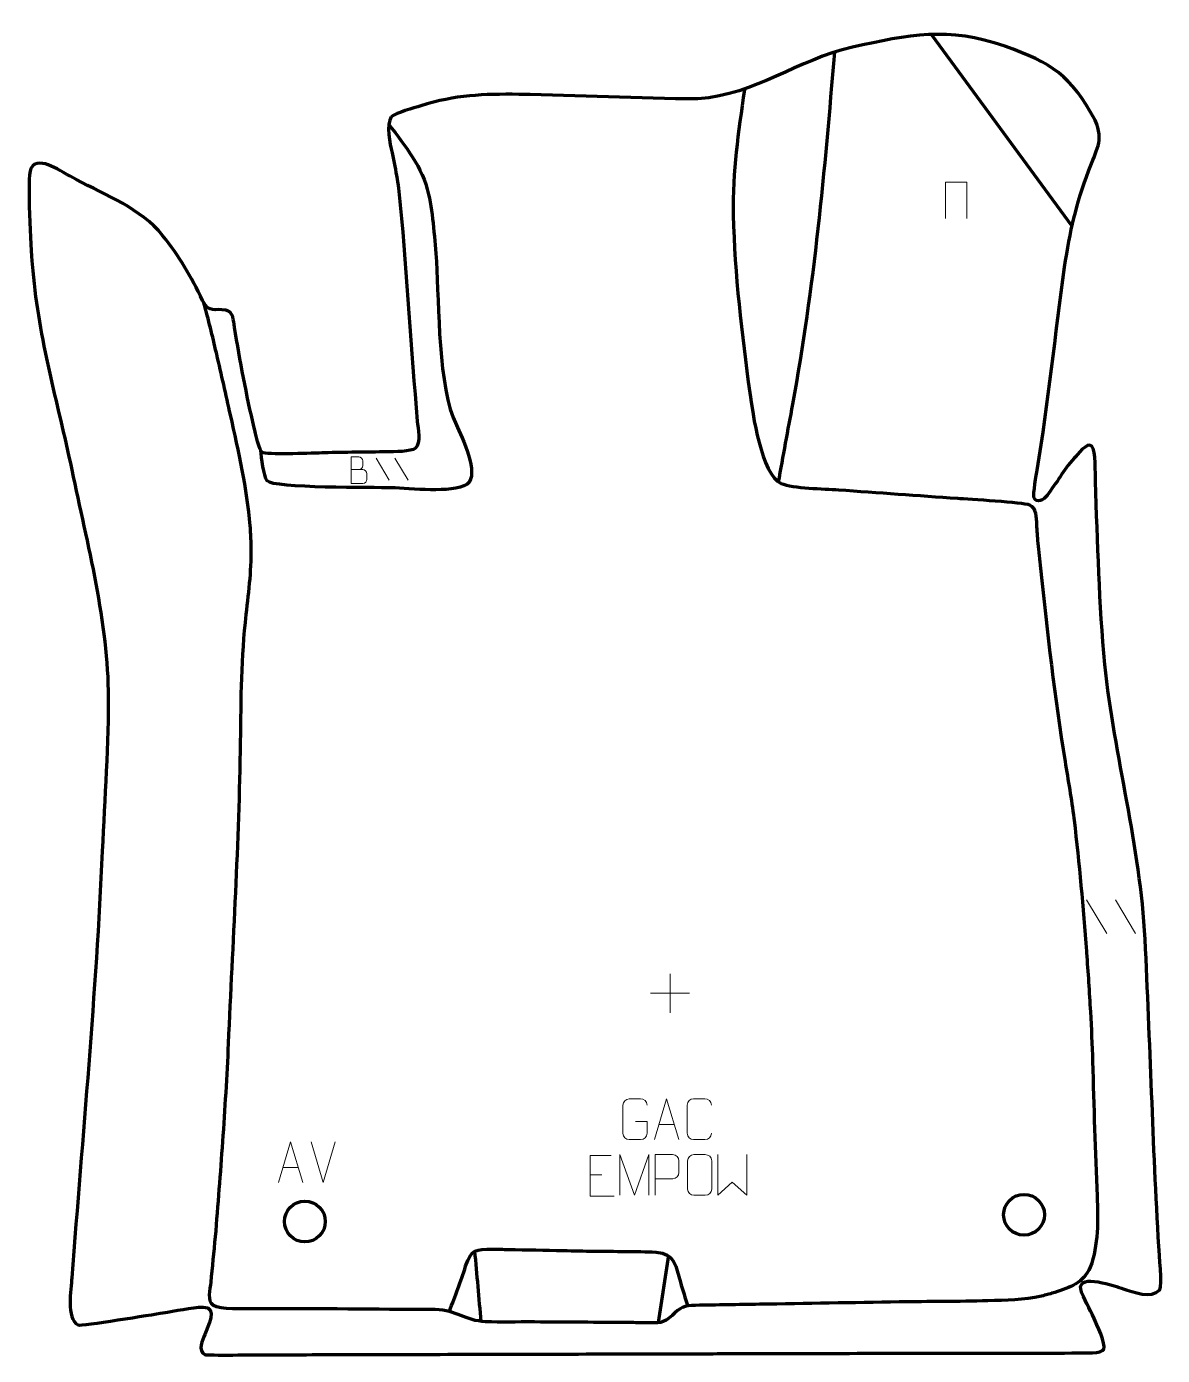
# Model space of a CAD drawing. Header units: millimetres. Extents: x 1189 to 1885, y 35 to 850.
import ezdxf

# ---------------------------------------------------------------- set-up
doc = ezdxf.new("R2010")
doc.units = ezdxf.units.MM
doc.header["$MEASUREMENT"] = 0
doc.layers.add('layer 1', color=7, linetype='Continuous')
doc.layers.add('layer 2', color=7, linetype='Continuous')

msp = doc.modelspace()

# ---------------------------------------------------------------- linework, layer by layer
at = {"layer": 'layer 1', "color": 142, "lineweight": 200}
for centre in [(1800.1758, 121.067), (1359.3198, 116.9166)]:
    msp.add_ellipse(centre, major_axis=(12.5168, 0), ratio=0.99999201, dxfattribs=at)
at = {"layer": 'layer 1', "color": 142, "lineweight": 158}
for points in [[(1743.6613, 844.5716), (1743.6613, 844.5716), (1829.2878, 727.9191), (1829.2878, 727.9191)], [(1463.3764, 98.7436), (1464.6639, 84.3398), (1465.9514, 69.9362), (1467.239, 55.5324)], [(1582.2953, 96.256), (1582.2953, 96.256), (1575.9557, 54.9053), (1575.9557, 54.9053)]]:
    msp.add_open_spline(points, degree=3, dxfattribs=at)
for points, knots in [([(1683.9019, 834.1229), (1677.9679, 761.0915), (1671.4867, 690.3637), (1658.2457, 618.1514), (1658.2457, 618.1514), (1655.323, 602.2193), (1652.345, 586.2976), (1649.4342, 570.3633)], [0, 0, 0, 0, 0.33333333, 0.33333333, 0.33333333, 0.33333333, 1, 1, 1, 1]), ([(1628.727, 811.2414), (1625.0287, 784.1941), (1621.4568, 761.7551), (1621.9622, 734.1333), (1621.9622, 734.1333), (1622.6273, 697.7866), (1627.3033, 661.2571), (1632.0532, 625.2452), (1632.0532, 625.2452), (1633.777, 612.8162), (1639.1368, 574.9446), (1651.3072, 569.6608), (1651.3072, 569.6608), (1658.5804, 566.5031), (1677.5052, 566.4097), (1686.4, 565.7568), (1686.4, 565.7568), (1710.8209, 563.9646), (1735.1326, 562.2125), (1759.5659, 560.5443), (1759.5659, 560.5443), (1766.0177, 560.1029), (1799.7415, 558.1373), (1803.4539, 556.5609), (1803.4539, 556.5609), (1807.6991, 554.7583), (1807.5416, 548.6094), (1807.8318, 544.5292), (1807.8318, 544.5292), (1808.1043, 540.6996), (1808.2297, 536.92), (1808.587, 533.0854), (1808.587, 533.0854), (1809.1462, 527.926), (1809.7918, 522.7761), (1810.3586, 517.6166), (1810.3586, 517.6166), (1814.6019, 478.0041), (1818.7882, 438.48), (1825.3149, 399.1585), (1825.3149, 399.1585), (1827.2672, 387.5195), (1829.2147, 375.9308), (1830.7176, 364.2211), (1830.7176, 364.2211), (1830.7176, 364.2211), (1830.8382, 363.2718), (1830.8382, 363.2718), (1830.8382, 363.2718), (1834.0983, 336.4677), (1836.3697, 309.5721), (1838.4165, 282.6524), (1838.4165, 282.6524), (1838.4165, 282.6524), (1838.4875, 281.7161), (1838.4875, 281.7161), (1838.4875, 281.7161), (1839.3985, 269.6751), (1840.1984, 257.6328), (1840.8762, 245.5764), (1840.8762, 245.5764), (1841.4348, 235.4062), (1841.8754, 225.2408), (1842.1853, 215.06), (1842.1853, 215.06), (1842.9796, 187.4935), (1843.7664, 159.932), (1844.9325, 132.378), (1844.9325, 132.378), (1845.5373, 118.2822), (1845.8283, 102.205), (1840.7616, 88.8631), (1840.7616, 88.8631), (1836.3758, 78.962), (1828.6649, 76.6181), (1818.9972, 73.481), (1818.9972, 73.481), (1818.9972, 73.481), (1818.1867, 73.2225), (1818.1867, 73.2225), (1818.1867, 73.2225), (1815.7574, 72.4494), (1813.3745, 71.8021), (1810.8988, 71.1996), (1810.8988, 71.1996), (1800.1394, 68.8184), (1788.9984, 68.6204), (1778.0256, 68.2799), (1778.0256, 68.2799), (1760.0425, 67.7193), (1741.7503, 67.9184), (1723.6919, 67.6086), (1723.6919, 67.6086), (1695.1094, 67.118), (1666.5268, 66.639), (1637.9444, 66.1439), (1637.9444, 66.1439), (1624.9297, 65.9162), (1611.8788, 65.7383), (1598.8699, 65.4696), (1598.8699, 65.4696), (1591.7611, 65.3228), (1589.4047, 64.1824), (1584.4551, 59.3372), (1584.4551, 59.3372), (1579.069, 54.0648), (1576.0715, 54.7193), (1568.9495, 54.7671), (1568.9495, 54.7671), (1565.3206, 54.7914), (1561.6939, 54.9096), (1558.0647, 54.9454), (1558.0647, 54.9454), (1538.7493, 55.0702), (1519.4338, 55.1951), (1500.1184, 55.32), (1500.1184, 55.32), (1500.1184, 55.32), (1499.1684, 55.3262), (1499.1684, 55.3262), (1499.1684, 55.3262), (1489.7484, 55.3803), (1479.4233, 55.0315), (1470.1333, 55.446), (1470.1333, 55.446), (1457.4279, 56.013), (1452.5615, 62.5969), (1439.2515, 62.9228), (1439.2515, 62.9228), (1436.3714, 62.9933), (1433.4649, 62.8935), (1430.5798, 62.8899), (1430.5798, 62.8899), (1396.3032, 63.1717), (1362.0394, 63.5005), (1327.7605, 63.432), (1327.7605, 63.432), (1322.5321, 63.4195), (1307.0663, 62.9018), (1303.2732, 65.3953), (1303.2732, 65.3953), (1299.4038, 67.939), (1301.3898, 75.635), (1301.8026, 79.7135), (1301.8026, 79.7135), (1302.6657, 89.0383), (1303.7271, 98.3393), (1304.5463, 107.6684), (1304.5463, 107.6684), (1306.2019, 127.0897), (1307.6505, 146.526), (1309.0305, 165.9685), (1309.0305, 165.9685), (1310.4499, 186.009), (1311.6559, 206.0516), (1312.5594, 226.1225), (1312.5594, 226.1225), (1315.2435, 287.8185), (1319.1333, 349.4221), (1319.9244, 411.1912), (1319.9244, 411.1912), (1320.2373, 437.5359), (1320.3914, 463.012), (1323.4033, 489.2303), (1323.4033, 489.2303), (1325.118, 504.1566), (1326.8116, 517.8899), (1326.3938, 533.0081), (1326.3938, 533.0081), (1326.2825, 536.5601), (1326.0757, 540.0801), (1325.8131, 543.6236), (1325.8131, 543.6236), (1323.8648, 566.8419), (1318.731, 588.9552), (1313.7252, 611.6275), (1313.7252, 611.6275), (1310.9964, 624.0435), (1308.1661, 636.4357), (1305.2985, 648.8203), (1305.2985, 648.8203), (1305.2985, 648.8203), (1305.0833, 649.749), (1305.0833, 649.749), (1305.0833, 649.749), (1302.7143, 659.9675), (1300.2195, 670.1214), (1297.4598, 680.2424)], [0, 0, 0, 0, 0.02083333, 0.02083333, 0.02083333, 0.02083333, 0.04166667, 0.04166667, 0.04166667, 0.04166667, 0.0625, 0.0625, 0.0625, 0.0625, 0.08333333, 0.08333333, 0.08333333, 0.08333333, 0.10416667, 0.10416667, 0.10416667, 0.10416667, 0.125, 0.125, 0.125, 0.125, 0.14583333, 0.14583333, 0.14583333, 0.14583333, 0.16666667, 0.16666667, 0.16666667, 0.16666667, 0.1875, 0.1875, 0.1875, 0.1875, 0.20833333, 0.20833333, 0.20833333, 0.20833333, 0.22916667, 0.22916667, 0.22916667, 0.22916667, 0.25, 0.25, 0.25, 0.25, 0.27083333, 0.27083333, 0.27083333, 0.27083333, 0.29166667, 0.29166667, 0.29166667, 0.29166667, 0.3125, 0.3125, 0.3125, 0.3125, 0.33333333, 0.33333333, 0.33333333, 0.33333333, 0.35416667, 0.35416667, 0.35416667, 0.35416667, 0.375, 0.375, 0.375, 0.375, 0.39583333, 0.39583333, 0.39583333, 0.39583333, 0.41666667, 0.41666667, 0.41666667, 0.41666667, 0.4375, 0.4375, 0.4375, 0.4375, 0.45833333, 0.45833333, 0.45833333, 0.45833333, 0.47916667, 0.47916667, 0.47916667, 0.47916667, 0.5, 0.5, 0.5, 0.5, 0.52083333, 0.52083333, 0.52083333, 0.52083333, 0.54166667, 0.54166667, 0.54166667, 0.54166667, 0.5625, 0.5625, 0.5625, 0.5625, 0.58333333, 0.58333333, 0.58333333, 0.58333333, 0.60416667, 0.60416667, 0.60416667, 0.60416667, 0.625, 0.625, 0.625, 0.625, 0.64583333, 0.64583333, 0.64583333, 0.64583333, 0.66666667, 0.66666667, 0.66666667, 0.66666667, 0.6875, 0.6875, 0.6875, 0.6875, 0.70833333, 0.70833333, 0.70833333, 0.70833333, 0.72916667, 0.72916667, 0.72916667, 0.72916667, 0.75, 0.75, 0.75, 0.75, 0.77083333, 0.77083333, 0.77083333, 0.77083333, 0.79166667, 0.79166667, 0.79166667, 0.79166667, 0.8125, 0.8125, 0.8125, 0.8125, 0.83333333, 0.83333333, 0.83333333, 0.83333333, 0.85416667, 0.85416667, 0.85416667, 0.85416667, 0.875, 0.875, 0.875, 0.875, 0.89583333, 0.89583333, 0.89583333, 0.89583333, 0.91666667, 0.91666667, 0.91666667, 0.91666667, 0.9375, 0.9375, 0.9375, 0.9375, 0.95833333, 0.95833333, 0.95833333, 0.95833333, 1, 1, 1, 1]), ([(1410.7714, 789.9486), (1420.9872, 776.1562), (1431.3824, 763.9891), (1435.1619, 746.8776), (1435.1619, 746.8776), (1437.8742, 734.5978), (1438.9281, 718.5457), (1439.9252, 705.8299), (1439.9252, 705.8299), (1441.6962, 678.7447), (1440.7043, 628.5431), (1452.2133, 605.3378), (1452.2133, 605.3378), (1455.6213, 598.2301), (1466.5378, 575.3356), (1458.9093, 569.1447), (1458.9093, 569.1447), (1448.6438, 563.3293), (1424.6188, 566.6508), (1412.2842, 566.9777), (1412.2842, 566.9777), (1402.3132, 567.1476), (1339.7565, 566.5531), (1336.2879, 571.1834), (1336.2879, 571.1834), (1333.9578, 574.2941), (1332.7602, 585.6079), (1332.3063, 589.8167)], [0, 0, 0, 0, 0.125, 0.125, 0.125, 0.125, 0.25, 0.25, 0.25, 0.25, 0.375, 0.375, 0.375, 0.375, 0.5, 0.5, 0.5, 0.5, 0.625, 0.625, 0.625, 0.625, 0.75, 0.75, 0.75, 0.75, 1, 1, 1, 1]), ([(1447.993, 61.9879), (1451.5436, 71.2958), (1454.8155, 79.9479), (1457.8852, 89.4544), (1457.8852, 89.4544), (1461.3021, 100.0361), (1463.9579, 99.9539), (1474.3724, 99.9789), (1474.3724, 99.9789), (1477.6317, 99.9868), (1480.8706, 99.8587), (1484.126, 99.7974), (1484.126, 99.7974), (1495.3394, 99.6459), (1506.5339, 99.3157), (1517.7417, 99.1004), (1517.7417, 99.1004), (1524.098, 98.9859), (1530.4543, 98.8714), (1536.8106, 98.7569), (1536.8106, 98.7569), (1549.1709, 98.5437), (1562.3825, 98.774), (1574.6204, 98.1452), (1574.6204, 98.1452), (1586.3928, 97.5403), (1586.6284, 89.3204), (1589.4937, 79.7765), (1589.4937, 79.7765), (1590.9799, 74.8262), (1592.5014, 69.8878), (1594.0183, 64.9469)], [0, 0, 0, 0, 0.11111111, 0.11111111, 0.11111111, 0.11111111, 0.22222222, 0.22222222, 0.22222222, 0.22222222, 0.33333333, 0.33333333, 0.33333333, 0.33333333, 0.44444444, 0.44444444, 0.44444444, 0.44444444, 0.55555556, 0.55555556, 0.55555556, 0.55555556, 0.66666667, 0.66666667, 0.66666667, 0.66666667, 0.77777778, 0.77777778, 0.77777778, 0.77777778, 1, 1, 1, 1])]:
    msp.add_open_spline(points, degree=3, knots=knots, dxfattribs=at)
at = {"layer": 'layer 2', "color": 242, "lineweight": 158}
msp.add_open_spline([(1412.3113, 794.5641), (1415.3811, 796.9568), (1426.1228, 799.8828), (1430.4211, 801.2463), (1430.4211, 801.2463), (1451.7797, 807.9486), (1468.3409, 808.4658), (1490.5187, 808.2531), (1490.5187, 808.2531), (1527.0889, 807.7995), (1563.7792, 805.5679), (1600.2869, 805.4612), (1600.2869, 805.4612), (1636.2787, 808.3217), (1660.7703, 829.313), (1695.0803, 837.2324), (1695.0803, 837.2324), (1729.707, 844.8958), (1753.6773, 849.8316), (1788.3463, 837.7915), (1788.3463, 837.7915), (1817.5326, 827.4489), (1828.6987, 820.045), (1843.796, 792.3865), (1843.796, 792.3865), (1849.5158, 779.4457), (1844.1891, 773.8118), (1839.8101, 761.6759), (1839.8101, 761.6759), (1832.0193, 739.9521), (1828.3548, 725.067), (1825.0806, 702.2042), (1825.0806, 702.2042), (1819.2244, 660.6927), (1815.1422, 619.2645), (1808.24, 577.8537), (1808.24, 577.8537), (1807.8525, 575.5287), (1805.6831, 562.7841), (1806.2772, 561.1309), (1806.2772, 561.1309), (1807.8217, 556.8328), (1812.3626, 559.7509), (1814.3218, 562.2472), (1814.3218, 562.2472), (1820.3234, 570.1537), (1824.052, 577.3159), (1830.8541, 585.047), (1830.8541, 585.047), (1832.4529, 586.8643), (1839.1052, 595.4048), (1841.778, 592.5811), (1841.778, 592.5811), (1844.2461, 589.9737), (1843.8462, 575.174), (1843.9907, 570.7832), (1843.9907, 570.7832), (1845.2895, 533.7311), (1846.3014, 495.4417), (1849.6964, 458.5757), (1849.6964, 458.5757), (1855.832, 401.6596), (1871.405, 347.7681), (1874.391, 290.0731), (1874.391, 290.0731), (1877.5357, 227.3093), (1879.1363, 164.2776), (1882.7672, 101.5933), (1882.7672, 101.5933), (1883.0869, 97.1796), (1885.012, 77.7804), (1883.4013, 75.0329), (1883.4013, 75.0329), (1878.3002, 69.1685), (1867.1551, 73.7905), (1860.915, 75.6442), (1860.915, 75.6442), (1856.6768, 76.9506), (1833.1127, 85.7192), (1834.9321, 75.3354), (1834.9321, 75.3354), (1836.6862, 69.2927), (1840.5694, 63.4448), (1843.1594, 57.5437), (1843.1594, 57.5437), (1844.5711, 54.3269), (1850.4664, 41.5475), (1849.1623, 38.7273), (1849.1623, 38.7273), (1847.7567, 35.6878), (1837.0339, 36.4354), (1833.6917, 36.3794), (1833.6917, 36.3794), (1810.7769, 36.0128), (1787.5715, 36.3088), (1764.6128, 36.2523), (1764.6128, 36.2523), (1713.7547, 36.127), (1662.8966, 36.0016), (1612.0385, 35.8764), (1612.0385, 35.8764), (1605.6813, 35.8607), (1599.324, 35.845), (1592.9667, 35.8294), (1592.9667, 35.8294), (1542.7444, 35.7056), (1492.5221, 35.5819), (1442.2997, 35.4581), (1442.2997, 35.4581), (1430.8566, 35.43), (1419.4135, 35.4017), (1407.9705, 35.3735), (1407.9705, 35.3735), (1389.8523, 35.3289), (1371.7341, 35.2843), (1353.6159, 35.2396), (1353.6159, 35.2396), (1347.2587, 35.224), (1340.9014, 35.2083), (1334.5442, 35.1926), (1334.5442, 35.1926), (1330.1577, 35.1764), (1299.2729, 34.7969), (1298.0276, 35.2992), (1298.0276, 35.2992), (1293.4055, 37.656), (1296.5583, 44.2141), (1297.9598, 47.7148), (1297.9598, 47.7148), (1299.8155, 52.1542), (1306.4108, 64.843), (1296.9685, 64.4827), (1296.9685, 64.4827), (1289.8857, 64.2125), (1279.6516, 62.0319), (1272.2415, 60.9092), (1272.2415, 60.9092), (1265.9122, 59.9357), (1222.3969, 52.6751), (1220.2964, 53.4898), (1220.2964, 53.4898), (1212.7655, 57.2325), (1215.963, 75.4532), (1216.478, 82.4613), (1216.478, 82.4613), (1223.05, 169.8528), (1231.2769, 256.4902), (1235.1054, 344.128), (1235.1054, 344.128), (1236.5527, 376.5546), (1239.0869, 409.9362), (1238.7332, 442.3244), (1238.7332, 442.3244), (1237.9167, 487.9809), (1224.8224, 537.2537), (1215.5583, 582.1078), (1215.5583, 582.1078), (1206.5483, 623.7349), (1195.5264, 661.1388), (1192.1512, 704.0976), (1192.1512, 704.0976), (1191.4813, 713.2877), (1188.7378, 757.0163), (1191.3314, 762.7313), (1191.3314, 762.7313), (1194.1333, 767.7662), (1199.312, 766.1786), (1203.7562, 764.2788), (1203.7562, 764.2788), (1208.5078, 762.2475), (1214.3963, 758.5541), (1219.1694, 755.9882), (1219.1694, 755.9882), (1237.3946, 746.4243), (1258.8533, 738.114), (1272.1213, 721.7698), (1272.1213, 721.7698), (1282.5951, 708.545), (1289.3733, 696.906), (1296.6716, 681.7786), (1296.6716, 681.7786), (1300.9582, 673.7054), (1303.8245, 677.1429), (1310.8353, 675.9031), (1310.8353, 675.9031), (1315.8331, 674.555), (1315.4181, 669.7483), (1316.1496, 665.3556), (1316.1496, 665.3556), (1319.5842, 645.1244), (1323.5333, 623.6023), (1328.2683, 603.7017), (1328.2683, 603.7017), (1328.8731, 601.0886), (1331.3056, 589.0535), (1333.7312, 588.4393), (1333.7312, 588.4393), (1339.6313, 587.1767), (1364.1298, 588.1829), (1371.2153, 588.3797), (1371.2153, 588.3797), (1384.1912, 588.7395), (1396.9682, 588.7827), (1409.9055, 589.0141), (1409.9055, 589.0141), (1413.2851, 589.0746), (1424.7811, 588.9765), (1427.1838, 591.2017), (1427.1838, 591.2017), (1430.6809, 594.4404), (1428.6484, 603.2978), (1428.2499, 607.7643), (1428.2499, 607.7643), (1424.3681, 651.9078), (1421.8852, 696.2555), (1417.8376, 740.3325), (1417.8376, 740.3325), (1416.7703, 751.9547), (1415.2473, 761.0647), (1412.7681, 772.4378), (1412.7681, 772.4378), (1411.5345, 778.097), (1408.9841, 789.4885), (1412.3113, 794.5641)], degree=3, knots=[0, 0, 0, 0, 0.01754386, 0.01754386, 0.01754386, 0.01754386, 0.03508772, 0.03508772, 0.03508772, 0.03508772, 0.05263158, 0.05263158, 0.05263158, 0.05263158, 0.07017544, 0.07017544, 0.07017544, 0.07017544, 0.0877193, 0.0877193, 0.0877193, 0.0877193, 0.10526316, 0.10526316, 0.10526316, 0.10526316, 0.12280702, 0.12280702, 0.12280702, 0.12280702, 0.14035088, 0.14035088, 0.14035088, 0.14035088, 0.15789474, 0.15789474, 0.15789474, 0.15789474, 0.1754386, 0.1754386, 0.1754386, 0.1754386, 0.19298246, 0.19298246, 0.19298246, 0.19298246, 0.21052632, 0.21052632, 0.21052632, 0.21052632, 0.22807018, 0.22807018, 0.22807018, 0.22807018, 0.24561404, 0.24561404, 0.24561404, 0.24561404, 0.26315789, 0.26315789, 0.26315789, 0.26315789, 0.28070175, 0.28070175, 0.28070175, 0.28070175, 0.29824561, 0.29824561, 0.29824561, 0.29824561, 0.31578947, 0.31578947, 0.31578947, 0.31578947, 0.33333333, 0.33333333, 0.33333333, 0.33333333, 0.35087719, 0.35087719, 0.35087719, 0.35087719, 0.36842105, 0.36842105, 0.36842105, 0.36842105, 0.38596491, 0.38596491, 0.38596491, 0.38596491, 0.40350877, 0.40350877, 0.40350877, 0.40350877, 0.42105263, 0.42105263, 0.42105263, 0.42105263, 0.43859649, 0.43859649, 0.43859649, 0.43859649, 0.45614035, 0.45614035, 0.45614035, 0.45614035, 0.47368421, 0.47368421, 0.47368421, 0.47368421, 0.49122807, 0.49122807, 0.49122807, 0.49122807, 0.50877193, 0.50877193, 0.50877193, 0.50877193, 0.52631579, 0.52631579, 0.52631579, 0.52631579, 0.54385965, 0.54385965, 0.54385965, 0.54385965, 0.56140351, 0.56140351, 0.56140351, 0.56140351, 0.57894737, 0.57894737, 0.57894737, 0.57894737, 0.59649123, 0.59649123, 0.59649123, 0.59649123, 0.61403509, 0.61403509, 0.61403509, 0.61403509, 0.63157895, 0.63157895, 0.63157895, 0.63157895, 0.64912281, 0.64912281, 0.64912281, 0.64912281, 0.66666667, 0.66666667, 0.66666667, 0.66666667, 0.68421053, 0.68421053, 0.68421053, 0.68421053, 0.70175439, 0.70175439, 0.70175439, 0.70175439, 0.71929825, 0.71929825, 0.71929825, 0.71929825, 0.73684211, 0.73684211, 0.73684211, 0.73684211, 0.75438596, 0.75438596, 0.75438596, 0.75438596, 0.77192982, 0.77192982, 0.77192982, 0.77192982, 0.78947368, 0.78947368, 0.78947368, 0.78947368, 0.80701754, 0.80701754, 0.80701754, 0.80701754, 0.8245614, 0.8245614, 0.8245614, 0.8245614, 0.84210526, 0.84210526, 0.84210526, 0.84210526, 0.85964912, 0.85964912, 0.85964912, 0.85964912, 0.87719298, 0.87719298, 0.87719298, 0.87719298, 0.89473684, 0.89473684, 0.89473684, 0.89473684, 0.9122807, 0.9122807, 0.9122807, 0.9122807, 0.92982456, 0.92982456, 0.92982456, 0.92982456, 0.94736842, 0.94736842, 0.94736842, 0.94736842, 0.96491228, 0.96491228, 0.96491228, 0.96491228, 1, 1, 1, 1], dxfattribs=at)
at = {"layer": 'layer 2', "color": 250, "lineweight": 9}
for points, knots in [([(1752.1024, 732.1073), (1752.1024, 732.1073), (1752.1024, 754.4576), (1752.1024, 754.4576), (1752.1024, 754.4576), (1752.1024, 754.4576), (1765.2207, 754.4576), (1765.2207, 754.4576), (1765.2207, 754.4576), (1765.2207, 754.4576), (1765.2207, 732.1073), (1765.2207, 732.1073)], [0, 0, 0, 0, 0.25, 0.25, 0.25, 0.25, 0.5, 0.5, 0.5, 0.5, 1, 1, 1, 1]), ([(1387.6677, 578.0706), (1390.0459, 578.0708), (1392.3905, 578.0708), (1394.7693, 578.0706), (1394.7693, 578.0706), (1396.0604, 578.0593), (1397.3177, 576.9245), (1397.3177, 575.5849), (1397.3177, 575.5849), (1397.3175, 574.8473), (1397.3175, 572.8541), (1397.3177, 572.1162), (1397.3177, 572.1162), (1397.3293, 570.9019), (1396.3213, 569.5856), (1394.8039, 569.5966), (1394.8039, 569.5966), (1392.4249, 569.5969), (1390.0462, 569.5969), (1387.6677, 569.5966), (1387.6677, 569.5966), (1387.6677, 575.0335), (1387.6677, 580.4702), (1387.6677, 585.9067), (1387.6677, 585.9067), (1389.2192, 585.9067), (1390.771, 585.9067), (1392.3227, 585.9067), (1392.3227, 585.9067), (1393.4214, 585.9182), (1394.7919, 584.6694), (1394.8034, 583.3868), (1394.8034, 583.3868), (1394.8032, 582.0363), (1394.8032, 581.9409), (1394.8034, 580.5902), (1394.8034, 580.5902), (1394.8147, 579.2398), (1393.6026, 578.0593), (1392.2888, 578.0706)], [0, 0, 0, 0, 0.09090909, 0.09090909, 0.09090909, 0.09090909, 0.18181818, 0.18181818, 0.18181818, 0.18181818, 0.27272727, 0.27272727, 0.27272727, 0.27272727, 0.36363636, 0.36363636, 0.36363636, 0.36363636, 0.45454545, 0.45454545, 0.45454545, 0.45454545, 0.54545455, 0.54545455, 0.54545455, 0.54545455, 0.63636364, 0.63636364, 0.63636364, 0.63636364, 0.72727273, 0.72727273, 0.72727273, 0.72727273, 0.81818182, 0.81818182, 0.81818182, 0.81818182, 1, 1, 1, 1]), ([(1561.9455, 178.1821), (1561.9455, 178.1821), (1569.1136, 178.1821), (1569.1136, 178.1821), (1569.1136, 178.1821), (1569.1136, 178.1821), (1569.1136, 171.014), (1569.1136, 171.014), (1569.1136, 171.014), (1568.9739, 168.6906), (1567.2967, 167.211), (1565.1489, 167.2002), (1565.1489, 167.2002), (1562.8171, 167.2006), (1560.4851, 167.2006), (1558.1536, 167.2002), (1558.1536, 167.2002), (1556.2287, 167.0948), (1554.2565, 168.9793), (1554.2677, 170.9966), (1554.2677, 170.9966), (1554.2681, 176.7667), (1554.2681, 182.5364), (1554.2677, 188.3057), (1554.2677, 188.3057), (1554.2719, 190.4438), (1556.0187, 192.163), (1558.171, 192.1496), (1558.171, 192.1496), (1560.4967, 192.1496), (1562.8228, 192.1496), (1565.1489, 192.1496), (1565.1489, 192.1496), (1567.0956, 192.185), (1569.087, 190.6935), (1569.1136, 188.2558)], [0, 0, 0, 0, 0.1, 0.1, 0.1, 0.1, 0.2, 0.2, 0.2, 0.2, 0.3, 0.3, 0.3, 0.3, 0.4, 0.4, 0.4, 0.4, 0.5, 0.5, 0.5, 0.5, 0.6, 0.6, 0.6, 0.6, 0.7, 0.7, 0.7, 0.7, 0.8, 0.8, 0.8, 0.8, 1, 1, 1, 1]), ([(1573.6428, 167.2182), (1573.6428, 167.2182), (1581.0138, 192.1717), (1581.0138, 192.1717), (1581.0138, 192.1717), (1581.0138, 192.1717), (1588.5837, 167.2182), (1588.5837, 167.2182)], [0, 0, 0, 0, 0.33333333, 0.33333333, 0.33333333, 0.33333333, 1, 1, 1, 1]), ([(1608.5362, 171.0359), (1608.3964, 168.7125), (1606.7192, 167.2329), (1604.5715, 167.2221), (1604.5715, 167.2221), (1602.2396, 167.2225), (1599.9077, 167.2225), (1597.5762, 167.2221), (1597.5762, 167.2221), (1595.6512, 167.1167), (1593.6791, 169.0012), (1593.6903, 171.0185), (1593.6903, 171.0185), (1593.6907, 176.7886), (1593.6907, 182.5583), (1593.6903, 188.3276), (1593.6903, 188.3276), (1593.6945, 190.4657), (1595.4412, 192.1849), (1597.5936, 192.1714), (1597.5936, 192.1714), (1599.9193, 192.1714), (1602.2454, 192.1714), (1604.5715, 192.1714), (1604.5715, 192.1714), (1606.5181, 192.2069), (1608.5095, 190.7154), (1608.5362, 188.2778)], [0, 0, 0, 0, 0.125, 0.125, 0.125, 0.125, 0.25, 0.25, 0.25, 0.25, 0.375, 0.375, 0.375, 0.375, 0.5, 0.5, 0.5, 0.5, 0.625, 0.625, 0.625, 0.625, 0.75, 0.75, 0.75, 0.75, 1, 1, 1, 1]), ([(1343.1965, 140.8612), (1343.1965, 140.8612), (1350.5675, 165.8147), (1350.5675, 165.8147), (1350.5675, 165.8147), (1350.5675, 165.8147), (1358.1374, 140.8612), (1358.1374, 140.8612)], [0, 0, 0, 0, 0.33333333, 0.33333333, 0.33333333, 0.33333333, 1, 1, 1, 1]), ([(1547.0275, 157.3643), (1547.0275, 157.3643), (1534.1536, 157.3643), (1534.1536, 157.3643), (1534.1536, 157.3643), (1534.1536, 157.3643), (1534.1536, 132.4107), (1534.1536, 132.4107), (1534.1536, 132.4107), (1534.1536, 132.4107), (1549.0194, 132.4107), (1549.0194, 132.4107)], [0, 0, 0, 0, 0.25, 0.25, 0.25, 0.25, 0.5, 0.5, 0.5, 0.5, 1, 1, 1, 1]), ([(1552.4792, 133.0057), (1552.4792, 133.0057), (1552.4792, 157.9636), (1552.4792, 157.9636), (1552.4792, 157.9636), (1552.4792, 157.9636), (1561.4043, 133.0057), (1561.4043, 133.0057), (1561.4043, 133.0057), (1561.4043, 133.0057), (1570.1642, 157.9631), (1570.1642, 157.9631), (1570.1642, 157.9631), (1570.1642, 157.9631), (1570.1642, 133.0057), (1570.1642, 133.0057)], [0, 0, 0, 0, 0.2, 0.2, 0.2, 0.2, 0.4, 0.4, 0.4, 0.4, 0.6, 0.6, 0.6, 0.6, 1, 1, 1, 1]), ([(1573.9896, 133.0078), (1573.9896, 133.0078), (1573.9896, 157.9614), (1573.9896, 157.9614), (1573.9896, 157.9614), (1577.5846, 157.9614), (1581.1799, 157.9614), (1584.7753, 157.9614), (1584.7753, 157.9614), (1587.1005, 157.9235), (1588.6579, 156.4334), (1588.6537, 154.0673), (1588.6537, 154.0673), (1588.6533, 152.0316), (1588.6533, 148.9723), (1588.6537, 146.9363), (1588.6537, 146.9363), (1588.6472, 145.0609), (1586.835, 143.119), (1584.8254, 143.0999), (1584.8254, 143.0999), (1584.8254, 143.0999), (1573.9896, 143.0999), (1573.9896, 143.0999)], [0, 0, 0, 0, 0.14285714, 0.14285714, 0.14285714, 0.14285714, 0.28571429, 0.28571429, 0.28571429, 0.28571429, 0.42857143, 0.42857143, 0.42857143, 0.42857143, 0.57142857, 0.57142857, 0.57142857, 0.57142857, 0.71428571, 0.71428571, 0.71428571, 0.71428571, 1, 1, 1, 1]), ([(1597.8021, 157.9611), (1600.1278, 157.9611), (1602.4539, 157.9611), (1604.78, 157.9611), (1604.78, 157.9611), (1606.7266, 157.9967), (1608.718, 156.5051), (1608.7447, 154.0675), (1608.7447, 154.0675), (1608.7443, 148.3206), (1608.7443, 142.5733), (1608.7447, 136.8256), (1608.7447, 136.8256), (1608.6049, 134.5022), (1606.9277, 133.0226), (1604.78, 133.0118), (1604.78, 133.0118), (1602.4481, 133.0122), (1600.1162, 133.0122), (1597.7847, 133.0118), (1597.7847, 133.0118), (1595.8597, 132.9064), (1593.8876, 134.7909), (1593.8988, 136.8082), (1593.8988, 136.8082), (1593.8991, 142.5783), (1593.8991, 148.348), (1593.8988, 154.1173), (1593.8988, 154.1173), (1593.903, 156.2554), (1595.6497, 157.9746), (1597.8021, 157.9611)], [0, 0, 0, 0, 0.11111111, 0.11111111, 0.11111111, 0.11111111, 0.22222222, 0.22222222, 0.22222222, 0.22222222, 0.33333333, 0.33333333, 0.33333333, 0.33333333, 0.44444444, 0.44444444, 0.44444444, 0.44444444, 0.55555556, 0.55555556, 0.55555556, 0.55555556, 0.66666667, 0.66666667, 0.66666667, 0.66666667, 0.77777778, 0.77777778, 0.77777778, 0.77777778, 1, 1, 1, 1]), ([(1612.4792, 157.9636), (1612.4792, 157.9636), (1612.4792, 133.0056), (1612.4792, 133.0056), (1612.4792, 133.0056), (1612.4792, 133.0056), (1621.3219, 141.0703), (1621.3219, 141.0703), (1621.3219, 141.0703), (1621.3219, 141.0703), (1630.1643, 133.0062), (1630.1643, 133.0062), (1630.1643, 133.0062), (1630.1643, 133.0062), (1630.1643, 157.9636), (1630.1643, 157.9636)], [0, 0, 0, 0, 0.2, 0.2, 0.2, 0.2, 0.4, 0.4, 0.4, 0.4, 0.6, 0.6, 0.6, 0.6, 1, 1, 1, 1])]:
    msp.add_open_spline(points, degree=3, knots=knots, dxfattribs=at)
for points in [[(1402.9357, 585.0981), (1402.9357, 585.0981), (1411.0172, 571.6701), (1411.0172, 571.6701)], [(1414.5242, 585.0981), (1414.5242, 585.0981), (1422.6057, 571.6701), (1422.6057, 571.6701)], [(1838.4821, 314.1501), (1838.4821, 314.1501), (1850.8464, 293.6058), (1850.8464, 293.6058)], [(1856.212, 314.1501), (1856.212, 314.1501), (1868.5763, 293.6058), (1868.5763, 293.6058)], [(1583.1879, 268.9043), (1583.1879, 268.9043), (1583.1879, 244.9264), (1583.1879, 244.9264)], [(1571.199, 256.9153), (1571.199, 256.9153), (1595.1769, 256.9153), (1595.1769, 256.9153)], [(1576.3654, 176.4676), (1576.3654, 176.4676), (1585.8611, 176.4676), (1585.8611, 176.4676)], [(1370.556, 140.8539), (1370.556, 140.8539), (1363.2342, 165.8075), (1363.2342, 165.8075)], [(1377.8779, 165.8075), (1377.8779, 165.8075), (1370.5561, 140.8539), (1370.5561, 140.8539)], [(1345.9191, 150.1106), (1345.9191, 150.1106), (1355.4148, 150.1106), (1355.4148, 150.1106)], [(1534.1536, 145.4846), (1534.1536, 145.4846), (1541.3217, 145.4846), (1541.3217, 145.4846)]]:
    msp.add_open_spline(points, degree=3, dxfattribs=at)

doc.saveas('drawing.dxf')
